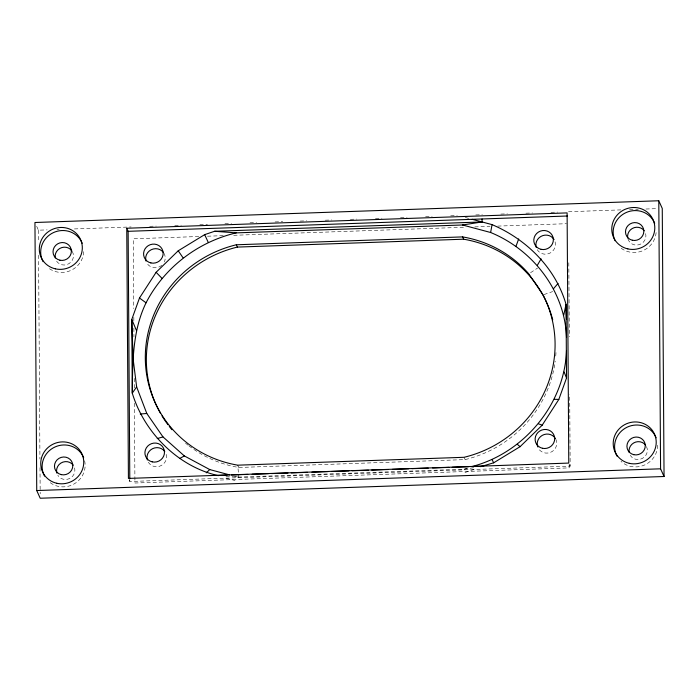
<?xml version="1.0" encoding="UTF-8"?>
<svg xmlns="http://www.w3.org/2000/svg" width="699" height="699" viewBox="0 0 699 699"><rect width="100%" height="100%" fill="white"/><g stroke="black" fill="none" stroke-linecap="round" stroke-linejoin="round"><path stroke-width="0.52" stroke-dasharray="3.5 2.62" d="M530.55 272.706L537.575 268.058M543.997 294.559L552.699 291.57M225.96 476.22L237.861 477.094L464.153 469.204L467.159 468.19M464.966 472.524L473.896 469.501M464.153 469.204L475.477 467.456M36.689 226.345L38.419 230.189L47.148 229.884M56.96 229.543L59.144 229.464M74.409 228.931L131.124 226.957M149.665 226.31L156.209 226.083M174.75 225.436L181.294 225.209M199.835 224.562L207.463 224.292M224.921 223.689L231.465 223.462M250.006 222.815L256.542 222.588M275.083 221.941L282.719 221.67M300.168 221.067L306.712 220.84M325.253 220.194L331.798 219.967M350.339 219.32L356.883 219.093M375.424 218.446L381.969 218.219M400.51 217.572L407.054 217.337M425.595 216.699L432.139 216.463M450.68 215.825L457.225 215.589M475.766 214.942L482.31 214.715M500.851 214.069L507.387 213.842M525.928 213.195L532.472 212.968M551.013 212.321L557.557 212.094M568.47 211.718L620.817 209.892M629.546 209.586L638.266 209.281M645.902 209.018L657.899 208.599M198.761 236.515L133.299 238.796L133.762 308.574M207.489 236.21L223.855 235.642M233.676 235.301L466.076 227.201M474.804 226.895L490.078 226.362M497.714 226.1L566.452 223.706M188.905 445.84A116.392 111.936 -24.3 0 0 238.822 467.482L465.115 459.601A116.392 111.936 -24.3 0 0 555.207 361.121M129.114 479.96L129.813 481.497L570.166 466.146L569.685 394.358M465.254 217.459L469.239 218.525M234.742 476.255L237.861 477.094M226.083 478.142L235.039 480.536M628.008 239.049L628.838 240.893A9.236 8.877 -24.3 0 0 641.394 243.724A9.236 8.877 -24.3 0 0 644.67 231.404M569.475 464.608L570.166 466.146M464.075 457.295L465.115 459.601M238.822 467.482L237.782 465.176L238.42 473.302M238.499 474.315L238.901 479.4M568.811 262.745L569.301 336.708M569.152 464.617L569.169 467.884L134.933 483.018L134.391 402.336M133.824 317.294L133.85 321.654M133.893 328.198L133.955 336.918M134.234 378.351L134.295 388.163M129.796 479.322L129.813 481.497M38.419 230.189L38.497 242.169M38.585 255.249L39.948 459.007M40.009 467.727L40.184 493.878M555.827 439.252A9.847 9.471 -24.3 0 1 550.393 452.428A9.847 9.471 -24.3 0 1 537.548 446.39M163.898 253.178A9.847 9.471 -24.3 0 1 164.344 261.959M161.792 265.323A9.847 9.471 -24.3 0 1 147.008 263.305M166.213 454.394A9.847 9.471 -24.3 0 1 148.337 462.249M646.47 446.521A9.236 8.877 -24.3 0 1 642.477 458.369A9.236 8.877 -24.3 0 1 630.271 455.329M74.566 467.919A9.236 8.877 -24.3 0 1 57.799 475.285M72.198 251.352A9.236 8.877 -24.3 0 1 68.921 263.672A9.236 8.877 -24.3 0 1 56.374 260.841M657.61 445.228A21.652 20.821 -24.3 0 1 644.461 465.045A21.652 20.821 -24.3 0 1 620.992 461.323M656.116 232.61A21.652 20.821 -24.3 0 1 642.163 250.967A21.652 20.821 -24.3 0 1 619.559 246.878M84.649 460.833A21.652 20.821 -24.3 0 1 74.024 483.979A21.652 20.821 -24.3 0 1 48.528 481.27M83.705 251.649A21.652 20.821 -24.3 0 1 71.001 270.356A21.652 20.821 -24.3 0 1 48.484 268.014M555.093 241.845A9.847 9.471 -24.3 0 1 537.216 249.709M188.057 445.184A116.392 111.936 -24.3 0 1 185.567 443.183M555.985 352.576A116.392 111.936 -24.3 0 1 555.679 356.857"/><path stroke-width="1.05" d="M482.057 218.979L482.083 221.959L462.528 224.982L236.227 232.872C197.756 241.924 164.221 267.621 146.056 302.798C132.364 330.95 132.627 362.554 132.277 393.144C144.151 432.454 177.992 466.679 218.385 475.661M472.157 466.495C523.708 453.031 564.556 404.494 566.487 350.872M566.522 337.18C564.792 290.88 532.988 249.831 490.637 232.505L492.052 224.624L472.227 219.32M563.744 315.17L566.024 304.318C555.522 267.892 526.504 239.25 492.052 224.624M482.083 221.959L214.593 231.282L204.667 234.637L178.228 250.784L156.113 272.295L139.485 298.019L131.788 319.452L132.277 393.144L136.646 386.905L133.072 358.604L131.788 319.452L136.261 330.059M480.624 466.661L493.643 462.825L520.073 446.678L542.197 425.167L558.824 399.444L566.522 378.01L566.024 304.318L566.531 319.548M516.045 246.144L518.684 238.927M537.409 265.174L541.087 258.875M553.599 288.6L558.047 283.427M206.257 472.839L209.752 469.571L229.534 474.866M179.617 458.535L184.344 455.931L209.752 469.571M157.223 438.588L162.981 436.901L184.344 455.931M140.254 414.035L146.79 413.476L162.981 436.901M658.79 200.762L34.95 222.5L36.741 490.549L40.21 498.238L664.05 476.5L662.259 208.451L658.79 200.762L660.581 468.811L664.05 476.5M126.755 228.241L567.107 212.898L568.776 463.079L128.424 478.422L126.755 228.241L128.135 231.317L129.787 478.23M128.135 231.317L567.413 216.008M236.314 244.781L462.607 236.9A116.392 111.936 -24.3 0 1 528.794 273.859L543.027 294.891A116.392 111.936 -24.3 0 1 464.075 457.295L237.782 465.176A116.392 111.936 -24.3 0 1 145.305 358.176A116.392 111.936 -24.3 0 1 236.314 244.781L237.354 247.088A116.392 111.936 -24.3 0 0 160.412 413.196M237.354 247.088L463.647 239.198A116.392 111.936 -24.3 0 1 552.726 319.924M216.227 475.503L227.096 475.128M231.448 474.971L247.761 474.403M252.112 474.254L268.416 473.686M271.684 473.572L287.988 473.005M291.256 472.891L307.56 472.323M311.911 472.166L328.224 471.598M331.483 471.484L348.88 470.881M352.139 470.768L368.452 470.2M371.711 470.086L388.024 469.518M392.375 469.37L408.688 468.802M411.947 468.68L428.26 468.112M432.602 467.963L448.915 467.395M452.174 467.281L468.487 466.714M471.746 466.6L483.708 466.181M36.741 490.549L660.581 468.811M554.333 399.278L558.824 399.444M214.593 231.282L236.227 232.872M462.528 224.982L490.637 232.505M538.466 423.812L542.197 425.167M139.485 298.019L146.056 302.798M517.374 444.328L520.073 446.678M156.113 272.295L161.915 278.263M178.228 250.784L183.016 257.748M492.157 459.732L493.643 462.825M204.667 234.637L208.232 242.343M462.607 236.9L463.647 239.198M564.119 372.008L566.522 378.01M136.646 386.905L146.79 413.476M537.548 446.39A9.847 9.471 -24.3 0 1 555.425 438.535M146.012 261.042A9.847 9.471 -24.3 0 1 163.435 252.496M147.34 459.986A9.847 9.471 -24.3 0 1 164.763 451.449M629.161 452.454A9.236 8.877 -24.3 0 1 645.666 445.202M56.872 473.162A9.236 8.877 -24.3 0 1 73.203 465.15M627.728 238.018A9.236 8.877 -24.3 0 1 644.233 230.766M55.265 257.966A9.236 8.877 -24.3 0 1 71.77 250.714M616.999 456.159A21.652 20.821 -24.3 0 1 627.221 427.141A21.652 20.821 -24.3 0 1 656.134 437.775M615.076 240.744A21.652 20.821 -24.3 0 1 626.313 212.47A21.652 20.821 -24.3 0 1 654.701 223.331M44.535 476.106A21.652 20.821 -24.3 0 1 54.758 447.089A21.652 20.821 -24.3 0 1 83.67 457.723M43.102 261.671A21.652 20.821 -24.3 0 1 53.325 232.653A21.652 20.821 -24.3 0 1 82.237 243.278M536.22 247.437A9.847 9.471 -24.3 0 1 554.097 239.582M171.954 429.719A116.392 111.936 -24.3 0 1 169.28 426.434M167.987 424.747A116.392 111.936 -24.3 0 1 162.019 415.94M629.283 463.332A21.652 20.821 -24.3 0 0 655.452 436.761A21.652 20.821 -24.3 0 0 619.401 428.618A21.652 20.821 -24.3 0 0 629.283 463.332M627.851 248.896A21.652 20.821 -24.3 0 0 654.028 222.317A21.652 20.821 -24.3 0 0 617.968 214.182A21.652 20.821 -24.3 0 0 627.851 248.896M55.387 268.844A21.652 20.821 -24.3 0 0 81.556 242.265A21.652 20.821 -24.3 0 0 45.505 234.13A21.652 20.821 -24.3 0 0 55.387 268.844M56.82 483.28A21.652 20.821 -24.3 0 0 82.989 456.709A21.652 20.821 -24.3 0 0 46.938 448.566A21.652 20.821 -24.3 0 0 56.82 483.28M61.32 474.638A9.236 8.877 -24.3 0 0 72.486 463.306A9.236 8.877 -24.3 0 0 57.108 459.837A9.236 8.877 -24.3 0 0 61.32 474.638M59.887 260.203A9.236 8.877 -24.3 0 0 71.053 248.861A9.236 8.877 -24.3 0 0 55.675 245.393A9.236 8.877 -24.3 0 0 59.887 260.203M633.783 454.691A9.236 8.877 -24.3 0 0 644.95 443.358A9.236 8.877 -24.3 0 0 629.572 439.889A9.236 8.877 -24.3 0 0 633.783 454.691M632.35 240.246A9.236 8.877 -24.3 0 0 643.517 228.914A9.236 8.877 -24.3 0 0 628.139 225.445A9.236 8.877 -24.3 0 0 632.35 240.246M542.433 448.277A9.847 9.471 -24.3 0 0 554.342 436.185A9.847 9.471 -24.3 0 0 537.942 432.48A9.847 9.471 -24.3 0 0 542.433 448.277M152.225 461.873A9.847 9.471 -24.3 0 0 164.134 449.78A9.847 9.471 -24.3 0 0 147.734 446.084A9.847 9.471 -24.3 0 0 152.225 461.873M150.897 262.929A9.847 9.471 -24.3 0 0 162.806 250.836A9.847 9.471 -24.3 0 0 146.406 247.131A9.847 9.471 -24.3 0 0 150.897 262.929M541.105 249.325A9.847 9.471 -24.3 0 0 553.014 237.241A9.847 9.471 -24.3 0 0 536.614 233.536A9.847 9.471 -24.3 0 0 541.105 249.325"/></g></svg>
